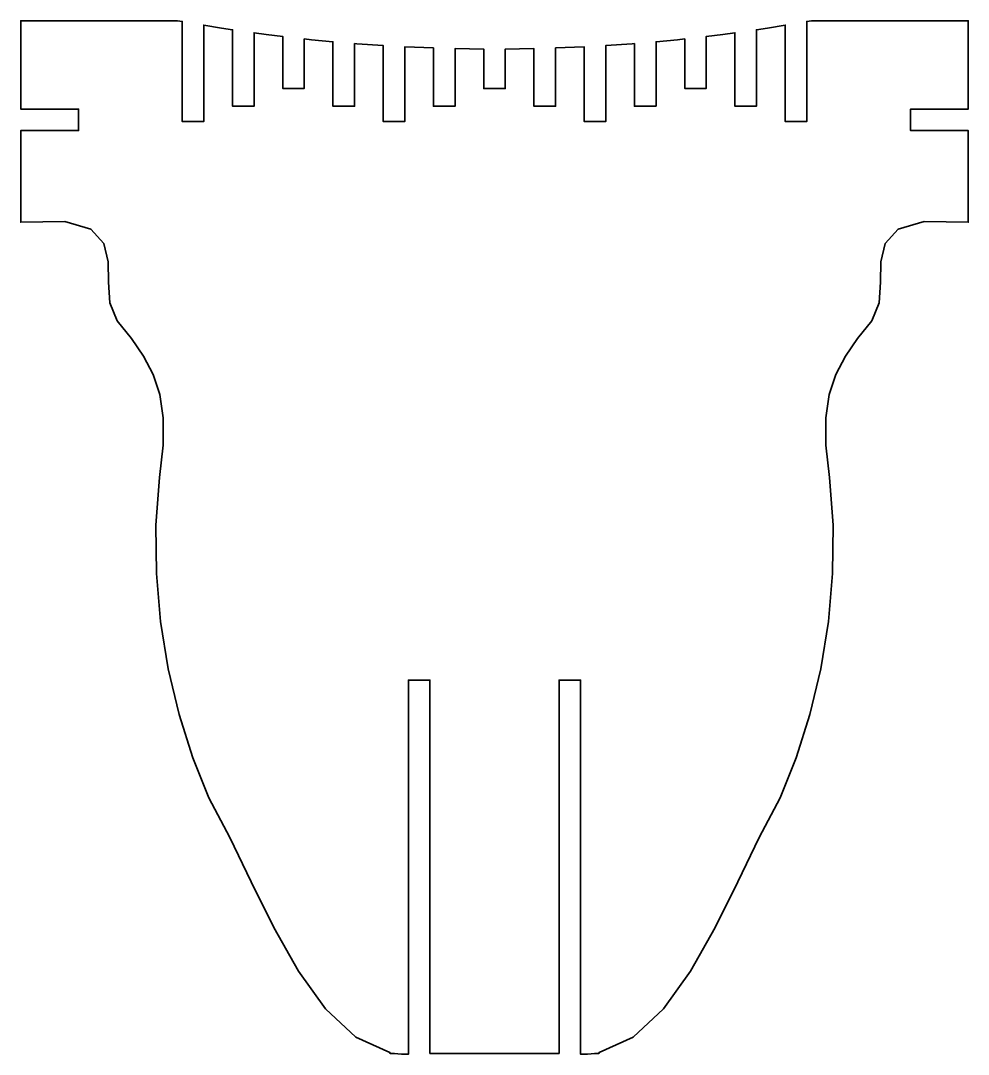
# Model space of a CAD drawing. Header units: centimetres. Extents: x -72 to 72, y -159 to 158.
# Drawn here: x -10.53 to 15.88, y 16.16 to 44.96 of the extents above; entities that cross this region are included whole.
import ezdxf

# ---------------------------------------------------------------- set-up
doc = ezdxf.new("R2010")
doc.units = ezdxf.units.CM
doc.header["$MEASUREMENT"] = 0
doc.layers.add('layer 1', color=7, linetype='Continuous')

msp = doc.modelspace()

# ---------------------------------------------------------------- linework, layer by layer
at = {"layer": 'layer 1', "color": 250, "lineweight": 35}
msp.add_open_spline([(7.17576, 42.57772), (7.17576, 42.57772), (7.17576, 44.37672), (7.17576, 44.37672), (7.17576, 44.37672), (7.17576, 44.37672), (7.77772, 44.43065), (7.77772, 44.43065), (7.77772, 44.43065), (7.77772, 44.43065), (7.97576, 44.45354), (7.97576, 44.45354), (7.97576, 44.45354), (7.97576, 44.45354), (7.97576, 43.07478), (7.97576, 43.07478), (7.97576, 43.07478), (7.97576, 43.07478), (8.57576, 43.07478), (8.57576, 43.07478), (8.57576, 43.07478), (8.57576, 43.07478), (8.57576, 44.52292), (8.57576, 44.52292), (8.57576, 44.52292), (8.57576, 44.52292), (9.03614, 44.57614), (9.03614, 44.57614), (9.03614, 44.57614), (9.03614, 44.57614), (9.37576, 44.62452), (9.37576, 44.62452), (9.37576, 44.62452), (9.37576, 44.62452), (9.37576, 42.57772), (9.37576, 42.57772), (9.37576, 42.57772), (9.37576, 42.57772), (9.97576, 42.57772), (9.97576, 42.57772), (9.97576, 42.57772), (9.97576, 42.57772), (9.97576, 44.70999), (9.97576, 44.70999), (9.97576, 44.70999), (9.97576, 44.70999), (10.28086, 44.75345), (10.28086, 44.75345), (10.28086, 44.75345), (10.28086, 44.75345), (10.77576, 44.83777), (10.77576, 44.83777), (10.77576, 44.83777), (10.77576, 44.83777), (10.77576, 42.15233), (10.77576, 42.15233), (10.77576, 42.15233), (10.77576, 42.15233), (11.37576, 42.15233), (11.37576, 42.15233), (11.37576, 42.15233), (11.37576, 42.15233), (11.37576, 44.93998), (11.37576, 44.93998), (11.37576, 44.93998), (11.37576, 44.93998), (11.50842, 44.96258), (11.50842, 44.96258), (11.50842, 44.96258), (11.50842, 44.96258), (15.87794, 44.96258), (15.87794, 44.96258), (15.87794, 44.96258), (15.87794, 44.96258), (15.87794, 42.49952), (15.87794, 42.49952), (15.87794, 42.49952), (15.87794, 42.49952), (14.27134, 42.49952), (14.27134, 42.49952), (14.27134, 42.49952), (14.27134, 42.49952), (14.27134, 41.89952), (14.27134, 41.89952), (14.27134, 41.89952), (14.27134, 41.89952), (15.87794, 41.89952), (15.87794, 41.89952), (15.87794, 41.89952), (15.87794, 41.89952), (15.87794, 39.34463), (15.87794, 39.34463), (15.87794, 39.34463), (15.87794, 39.34463), (14.64825, 39.36611), (14.64825, 39.36611), (14.64825, 39.36611), (14.64825, 39.36611), (13.92085, 39.14955), (13.92085, 39.14955), (13.92085, 39.14955), (13.92085, 39.14955), (13.56361, 38.755), (13.56361, 38.755), (13.56361, 38.755), (13.56361, 38.755), (13.44441, 38.24251), (13.44441, 38.24251), (13.44441, 38.24251), (13.44441, 38.24251), (13.43112, 37.67217), (13.43112, 37.67217), (13.43112, 37.67217), (13.43112, 37.67217), (13.39163, 37.10401), (13.39163, 37.10401), (13.39163, 37.10401), (13.39163, 37.10401), (13.19381, 36.59808), (13.19381, 36.59808), (13.19381, 36.59808), (13.19381, 36.59808), (12.79398, 36.10381), (12.79398, 36.10381), (12.79398, 36.10381), (12.79398, 36.10381), (12.4564, 35.61717), (12.4564, 35.61717), (12.4564, 35.61717), (12.4564, 35.61717), (12.18979, 35.1076), (12.18979, 35.1076), (12.18979, 35.1076), (12.18979, 35.1076), (12.00289, 34.54453), (12.00289, 34.54453), (12.00289, 34.54453), (12.00289, 34.54453), (11.90443, 33.89738), (11.90443, 33.89738), (11.90443, 33.89738), (11.90443, 33.89738), (11.90316, 33.13559), (11.90316, 33.13559), (11.90316, 33.13559), (11.90316, 33.13559), (12.0078, 32.22856), (12.0078, 32.22856), (12.0078, 32.22856), (12.0078, 32.22856), (12.10863, 30.90206), (12.10863, 30.90206), (12.10863, 30.90206), (12.10863, 30.90206), (12.09588, 29.55808), (12.09588, 29.55808), (12.09588, 29.55808), (12.09588, 29.55808), (11.97832, 28.21738), (11.97832, 28.21738), (11.97832, 28.21738), (11.97832, 28.21738), (11.76467, 26.9007), (11.76467, 26.9007), (11.76467, 26.9007), (11.76467, 26.9007), (11.46366, 25.62879), (11.46366, 25.62879), (11.46366, 25.62879), (11.46366, 25.62879), (11.08403, 24.4224), (11.08403, 24.4224), (11.08403, 24.4224), (11.08403, 24.4224), (10.63452, 23.30226), (10.63452, 23.30226), (10.63452, 23.30226), (10.63452, 23.30226), (10.05329, 22.19991), (10.05329, 22.19991), (10.05329, 22.19991), (10.05329, 22.19991), (9.45486, 20.96263), (9.45486, 20.96263), (9.45486, 20.96263), (9.45486, 20.96263), (8.82164, 19.68921), (8.82164, 19.68921), (8.82164, 19.68921), (8.82164, 19.68921), (8.13607, 18.4784), (8.13607, 18.4784), (8.13607, 18.4784), (8.13607, 18.4784), (7.38056, 17.429), (7.38056, 17.429), (7.38056, 17.429), (7.38056, 17.429), (6.53754, 16.63976), (6.53754, 16.63976), (6.53754, 16.63976), (6.53754, 16.63976), (5.58943, 16.20947), (5.58943, 16.20947), (5.58943, 16.20947), (5.58943, 16.20947), (5.58464, 16.18619), (5.58464, 16.18619), (5.58464, 16.18619), (5.58464, 16.18619), (5.46487, 16.18619), (5.46487, 16.18619), (5.46487, 16.18619), (5.46487, 16.18619), (5.36858, 16.17313), (5.36858, 16.17313), (5.36858, 16.17313), (5.36858, 16.17313), (5.27116, 16.16429), (5.27116, 16.16429), (5.27116, 16.16429), (5.27116, 16.16429), (5.17262, 16.15975), (5.17262, 16.15975), (5.17262, 16.15975), (5.17262, 16.15975), (5.07576, 16.1596), (5.07576, 16.1596), (5.07576, 16.1596), (5.07576, 16.1596), (5.07576, 26.5886), (5.07576, 26.5886), (5.07576, 26.5886), (5.07576, 26.5886), (4.47576, 26.5886), (4.47576, 26.5886), (4.47576, 26.5886), (4.47576, 26.5886), (4.47576, 16.18619), (4.47576, 16.18619), (4.47576, 16.18619), (4.47576, 16.18619), (0.87576, 16.18619), (0.87576, 16.18619), (0.87576, 16.18619), (0.87576, 16.18619), (0.87576, 26.5886), (0.87576, 26.5886), (0.87576, 26.5886), (0.87576, 26.5886), (0.27576, 26.5886), (0.27576, 26.5886), (0.27576, 26.5886), (0.27576, 26.5886), (0.27576, 16.15959), (0.27576, 16.15959), (0.27576, 16.15959), (0.27576, 16.15959), (0.17891, 16.15975), (0.17891, 16.15975), (0.17891, 16.15975), (0.17891, 16.15975), (0.08037, 16.16429), (0.08037, 16.16429), (0.08037, 16.16429), (0.08037, 16.16429), (-0.01705, 16.17313), (-0.01705, 16.17313), (-0.01705, 16.17313), (-0.01705, 16.17313), (-0.11335, 16.18619), (-0.11335, 16.18619), (-0.11335, 16.18619), (-0.11335, 16.18619), (-0.23311, 16.18619), (-0.23311, 16.18619), (-0.23311, 16.18619), (-0.23311, 16.18619), (-0.2379, 16.20946), (-0.2379, 16.20946), (-0.2379, 16.20946), (-0.2379, 16.20946), (-1.18601, 16.63976), (-1.18601, 16.63976), (-1.18601, 16.63976), (-1.18601, 16.63976), (-2.02904, 17.42899), (-2.02904, 17.42899), (-2.02904, 17.42899), (-2.02904, 17.42899), (-2.78455, 18.4784), (-2.78455, 18.4784), (-2.78455, 18.4784), (-2.78455, 18.4784), (-3.47012, 19.6892), (-3.47012, 19.6892), (-3.47012, 19.6892), (-3.47012, 19.6892), (-4.10334, 20.96263), (-4.10334, 20.96263), (-4.10334, 20.96263), (-4.10334, 20.96263), (-4.70177, 22.19991), (-4.70177, 22.19991), (-4.70177, 22.19991), (-4.70177, 22.19991), (-5.283, 23.30226), (-5.283, 23.30226), (-5.283, 23.30226), (-5.283, 23.30226), (-5.73251, 24.42239), (-5.73251, 24.42239), (-5.73251, 24.42239), (-5.73251, 24.42239), (-6.11214, 25.62879), (-6.11214, 25.62879), (-6.11214, 25.62879), (-6.11214, 25.62879), (-6.41314, 26.9007), (-6.41314, 26.9007), (-6.41314, 26.9007), (-6.41314, 26.9007), (-6.6268, 28.21738), (-6.6268, 28.21738), (-6.6268, 28.21738), (-6.6268, 28.21738), (-6.74436, 29.55807), (-6.74436, 29.55807), (-6.74436, 29.55807), (-6.74436, 29.55807), (-6.7571, 30.90206), (-6.7571, 30.90206), (-6.7571, 30.90206), (-6.7571, 30.90206), (-6.65628, 32.22856), (-6.65628, 32.22856), (-6.65628, 32.22856), (-6.65628, 32.22856), (-6.55164, 33.13559), (-6.55164, 33.13559), (-6.55164, 33.13559), (-6.55164, 33.13559), (-6.55291, 33.89739), (-6.55291, 33.89739), (-6.55291, 33.89739), (-6.55291, 33.89739), (-6.65137, 34.54453), (-6.65137, 34.54453), (-6.65137, 34.54453), (-6.65137, 34.54453), (-6.83827, 35.1076), (-6.83827, 35.1076), (-6.83827, 35.1076), (-6.83827, 35.1076), (-7.10488, 35.61716), (-7.10488, 35.61716), (-7.10488, 35.61716), (-7.10488, 35.61716), (-7.44246, 36.1038), (-7.44246, 36.1038), (-7.44246, 36.1038), (-7.44246, 36.1038), (-7.84229, 36.59807), (-7.84229, 36.59807), (-7.84229, 36.59807), (-7.84229, 36.59807), (-8.04011, 37.10401), (-8.04011, 37.10401), (-8.04011, 37.10401), (-8.04011, 37.10401), (-8.0796, 37.67217), (-8.0796, 37.67217), (-8.0796, 37.67217), (-8.0796, 37.67217), (-8.09289, 38.24251), (-8.09289, 38.24251), (-8.09289, 38.24251), (-8.09289, 38.24251), (-8.21209, 38.75499), (-8.21209, 38.75499), (-8.21209, 38.75499), (-8.21209, 38.75499), (-8.56933, 39.14954), (-8.56933, 39.14954), (-8.56933, 39.14954), (-8.56933, 39.14954), (-9.29673, 39.3661), (-9.29673, 39.3661), (-9.29673, 39.3661), (-9.29673, 39.3661), (-10.52642, 39.34463), (-10.52642, 39.34463), (-10.52642, 39.34463), (-10.52642, 39.34463), (-10.52642, 41.89952), (-10.52642, 41.89952), (-10.52642, 41.89952), (-10.52642, 41.89952), (-8.91296, 41.89952), (-8.91296, 41.89952), (-8.91296, 41.89952), (-8.91296, 41.89952), (-8.91296, 42.49952), (-8.91296, 42.49952), (-8.91296, 42.49952), (-8.91296, 42.49952), (-10.52642, 42.49952), (-10.52642, 42.49952), (-10.52642, 42.49952), (-10.52642, 42.49952), (-10.52642, 44.96258), (-10.52642, 44.96258), (-10.52642, 44.96258), (-10.52642, 44.96258), (-6.15691, 44.96258), (-6.15691, 44.96258), (-6.15691, 44.96258), (-6.15691, 44.96258), (-6.02424, 44.93997), (-6.02424, 44.93997), (-6.02424, 44.93997), (-6.02424, 44.93997), (-6.02424, 42.15233), (-6.02424, 42.15233), (-6.02424, 42.15233), (-6.02424, 42.15233), (-5.42424, 42.15233), (-5.42424, 42.15233), (-5.42424, 42.15233), (-5.42424, 42.15233), (-5.42424, 44.83776), (-5.42424, 44.83776), (-5.42424, 44.83776), (-5.42424, 44.83776), (-4.92934, 44.75345), (-4.92934, 44.75345), (-4.92934, 44.75345), (-4.92934, 44.75345), (-4.62424, 44.70999), (-4.62424, 44.70999), (-4.62424, 44.70999), (-4.62424, 44.70999), (-4.62424, 42.57772), (-4.62424, 42.57772), (-4.62424, 42.57772), (-4.62424, 42.57772), (-4.02424, 42.57772), (-4.02424, 42.57772), (-4.02424, 42.57772), (-4.02424, 42.57772), (-4.02424, 44.62452), (-4.02424, 44.62452), (-4.02424, 44.62452), (-4.02424, 44.62452), (-3.68462, 44.57614), (-3.68462, 44.57614), (-3.68462, 44.57614), (-3.68462, 44.57614), (-3.22424, 44.52292), (-3.22424, 44.52292), (-3.22424, 44.52292), (-3.22424, 44.52292), (-3.22424, 43.07478), (-3.22424, 43.07478), (-3.22424, 43.07478), (-3.22424, 43.07478), (-2.62424, 43.07478), (-2.62424, 43.07478), (-2.62424, 43.07478), (-2.62424, 43.07478), (-2.62424, 44.45354), (-2.62424, 44.45354), (-2.62424, 44.45354), (-2.62424, 44.45354), (-2.4262, 44.43065), (-2.4262, 44.43065), (-2.4262, 44.43065), (-2.4262, 44.43065), (-1.82424, 44.37672), (-1.82424, 44.37672), (-1.82424, 44.37672), (-1.82424, 44.37672), (-1.82424, 42.57772), (-1.82424, 42.57772), (-1.82424, 42.57772), (-1.82424, 42.57772), (-1.22424, 42.57772), (-1.22424, 42.57772), (-1.22424, 42.57772), (-1.22424, 42.57772), (-1.22424, 44.32296), (-1.22424, 44.32296), (-1.22424, 44.32296), (-1.22424, 44.32296), (-1.15751, 44.31698), (-1.15751, 44.31698), (-1.15751, 44.31698), (-1.15751, 44.31698), (-0.42424, 44.26994), (-0.42424, 44.26994), (-0.42424, 44.26994), (-0.42424, 44.26994), (-0.42424, 42.15233), (-0.42424, 42.15233), (-0.42424, 42.15233), (-0.42424, 42.15233), (0.17576, 42.15233), (0.17576, 42.15233), (0.17576, 42.15233), (0.17576, 42.15233), (0.17576, 44.23288), (0.17576, 44.23288), (0.17576, 44.23288), (0.17576, 44.23288), (0.97576, 44.2016), (0.97576, 44.2016), (0.97576, 44.2016), (0.97576, 44.2016), (0.97576, 42.57772), (0.97576, 42.57772), (0.97576, 42.57772), (0.97576, 42.57772), (1.57576, 42.57772), (1.57576, 42.57772), (1.57576, 42.57772), (1.57576, 42.57772), (1.57576, 44.1826), (1.57576, 44.1826), (1.57576, 44.1826), (1.57576, 44.1826), (2.37576, 44.17122), (2.37576, 44.17122), (2.37576, 44.17122), (2.37576, 44.17122), (2.37576, 43.07121), (2.37576, 43.07121), (2.37576, 43.07121), (2.37576, 43.07121), (2.97576, 43.07121), (2.97576, 43.07121), (2.97576, 43.07121), (2.97576, 43.07121), (2.97576, 44.17122), (2.97576, 44.17122), (2.97576, 44.17122), (2.97576, 44.17122), (3.77576, 44.1826), (3.77576, 44.1826), (3.77576, 44.1826), (3.77576, 44.1826), (3.77576, 42.57772), (3.77576, 42.57772), (3.77576, 42.57772), (3.77576, 42.57772), (4.37576, 42.57772), (4.37576, 42.57772), (4.37576, 42.57772), (4.37576, 42.57772), (4.37576, 44.20161), (4.37576, 44.20161), (4.37576, 44.20161), (4.37576, 44.20161), (5.17576, 44.23289), (5.17576, 44.23289), (5.17576, 44.23289), (5.17576, 44.23289), (5.17576, 42.15233), (5.17576, 42.15233), (5.17576, 42.15233), (5.17576, 42.15233), (5.77576, 42.15233), (5.77576, 42.15233), (5.77576, 42.15233), (5.77576, 42.15233), (5.77576, 44.26994), (5.77576, 44.26994), (5.77576, 44.26994), (5.77576, 44.26994), (6.50903, 44.31698), (6.50903, 44.31698), (6.50903, 44.31698), (6.50903, 44.31698), (6.57576, 44.32296), (6.57576, 44.32296), (6.57576, 44.32296), (6.57576, 44.32296), (6.57576, 42.57772), (6.57576, 42.57772), (6.57576, 42.57772), (6.57576, 42.57772), (7.17576, 42.57772), (7.17576, 42.57772)], degree=3, knots=[0, 0, 0, 0, 0.00671141, 0.00671141, 0.00671141, 0.00671141, 0.01342282, 0.01342282, 0.01342282, 0.01342282, 0.02013423, 0.02013423, 0.02013423, 0.02013423, 0.02684564, 0.02684564, 0.02684564, 0.02684564, 0.03355705, 0.03355705, 0.03355705, 0.03355705, 0.04026846, 0.04026846, 0.04026846, 0.04026846, 0.04697987, 0.04697987, 0.04697987, 0.04697987, 0.05369128, 0.05369128, 0.05369128, 0.05369128, 0.06040268, 0.06040268, 0.06040268, 0.06040268, 0.06711409, 0.06711409, 0.06711409, 0.06711409, 0.0738255, 0.0738255, 0.0738255, 0.0738255, 0.08053691, 0.08053691, 0.08053691, 0.08053691, 0.08724832, 0.08724832, 0.08724832, 0.08724832, 0.09395973, 0.09395973, 0.09395973, 0.09395973, 0.10067114, 0.10067114, 0.10067114, 0.10067114, 0.10738255, 0.10738255, 0.10738255, 0.10738255, 0.11409396, 0.11409396, 0.11409396, 0.11409396, 0.12080537, 0.12080537, 0.12080537, 0.12080537, 0.12751678, 0.12751678, 0.12751678, 0.12751678, 0.13422819, 0.13422819, 0.13422819, 0.13422819, 0.1409396, 0.1409396, 0.1409396, 0.1409396, 0.14765101, 0.14765101, 0.14765101, 0.14765101, 0.15436242, 0.15436242, 0.15436242, 0.15436242, 0.16107383, 0.16107383, 0.16107383, 0.16107383, 0.16778523, 0.16778523, 0.16778523, 0.16778523, 0.17449664, 0.17449664, 0.17449664, 0.17449664, 0.18120805, 0.18120805, 0.18120805, 0.18120805, 0.18791946, 0.18791946, 0.18791946, 0.18791946, 0.19463087, 0.19463087, 0.19463087, 0.19463087, 0.20134228, 0.20134228, 0.20134228, 0.20134228, 0.20805369, 0.20805369, 0.20805369, 0.20805369, 0.2147651, 0.2147651, 0.2147651, 0.2147651, 0.22147651, 0.22147651, 0.22147651, 0.22147651, 0.22818792, 0.22818792, 0.22818792, 0.22818792, 0.23489933, 0.23489933, 0.23489933, 0.23489933, 0.24161074, 0.24161074, 0.24161074, 0.24161074, 0.24832215, 0.24832215, 0.24832215, 0.24832215, 0.25503356, 0.25503356, 0.25503356, 0.25503356, 0.26174497, 0.26174497, 0.26174497, 0.26174497, 0.26845638, 0.26845638, 0.26845638, 0.26845638, 0.27516779, 0.27516779, 0.27516779, 0.27516779, 0.28187919, 0.28187919, 0.28187919, 0.28187919, 0.2885906, 0.2885906, 0.2885906, 0.2885906, 0.29530201, 0.29530201, 0.29530201, 0.29530201, 0.30201342, 0.30201342, 0.30201342, 0.30201342, 0.30872483, 0.30872483, 0.30872483, 0.30872483, 0.31543624, 0.31543624, 0.31543624, 0.31543624, 0.32214765, 0.32214765, 0.32214765, 0.32214765, 0.32885906, 0.32885906, 0.32885906, 0.32885906, 0.33557047, 0.33557047, 0.33557047, 0.33557047, 0.34228188, 0.34228188, 0.34228188, 0.34228188, 0.34899329, 0.34899329, 0.34899329, 0.34899329, 0.3557047, 0.3557047, 0.3557047, 0.3557047, 0.36241611, 0.36241611, 0.36241611, 0.36241611, 0.36912752, 0.36912752, 0.36912752, 0.36912752, 0.37583893, 0.37583893, 0.37583893, 0.37583893, 0.38255034, 0.38255034, 0.38255034, 0.38255034, 0.38926174, 0.38926174, 0.38926174, 0.38926174, 0.39597315, 0.39597315, 0.39597315, 0.39597315, 0.40268456, 0.40268456, 0.40268456, 0.40268456, 0.40939597, 0.40939597, 0.40939597, 0.40939597, 0.41610738, 0.41610738, 0.41610738, 0.41610738, 0.42281879, 0.42281879, 0.42281879, 0.42281879, 0.4295302, 0.4295302, 0.4295302, 0.4295302, 0.43624161, 0.43624161, 0.43624161, 0.43624161, 0.44295302, 0.44295302, 0.44295302, 0.44295302, 0.44966443, 0.44966443, 0.44966443, 0.44966443, 0.45637584, 0.45637584, 0.45637584, 0.45637584, 0.46308725, 0.46308725, 0.46308725, 0.46308725, 0.46979866, 0.46979866, 0.46979866, 0.46979866, 0.47651007, 0.47651007, 0.47651007, 0.47651007, 0.48322148, 0.48322148, 0.48322148, 0.48322148, 0.48993289, 0.48993289, 0.48993289, 0.48993289, 0.4966443, 0.4966443, 0.4966443, 0.4966443, 0.5033557, 0.5033557, 0.5033557, 0.5033557, 0.51006711, 0.51006711, 0.51006711, 0.51006711, 0.51677852, 0.51677852, 0.51677852, 0.51677852, 0.52348993, 0.52348993, 0.52348993, 0.52348993, 0.53020134, 0.53020134, 0.53020134, 0.53020134, 0.53691275, 0.53691275, 0.53691275, 0.53691275, 0.54362416, 0.54362416, 0.54362416, 0.54362416, 0.55033557, 0.55033557, 0.55033557, 0.55033557, 0.55704698, 0.55704698, 0.55704698, 0.55704698, 0.56375839, 0.56375839, 0.56375839, 0.56375839, 0.5704698, 0.5704698, 0.5704698, 0.5704698, 0.57718121, 0.57718121, 0.57718121, 0.57718121, 0.58389262, 0.58389262, 0.58389262, 0.58389262, 0.59060403, 0.59060403, 0.59060403, 0.59060403, 0.59731544, 0.59731544, 0.59731544, 0.59731544, 0.60402685, 0.60402685, 0.60402685, 0.60402685, 0.61073826, 0.61073826, 0.61073826, 0.61073826, 0.61744966, 0.61744966, 0.61744966, 0.61744966, 0.62416107, 0.62416107, 0.62416107, 0.62416107, 0.63087248, 0.63087248, 0.63087248, 0.63087248, 0.63758389, 0.63758389, 0.63758389, 0.63758389, 0.6442953, 0.6442953, 0.6442953, 0.6442953, 0.65100671, 0.65100671, 0.65100671, 0.65100671, 0.65771812, 0.65771812, 0.65771812, 0.65771812, 0.66442953, 0.66442953, 0.66442953, 0.66442953, 0.67114094, 0.67114094, 0.67114094, 0.67114094, 0.67785235, 0.67785235, 0.67785235, 0.67785235, 0.68456376, 0.68456376, 0.68456376, 0.68456376, 0.69127517, 0.69127517, 0.69127517, 0.69127517, 0.69798658, 0.69798658, 0.69798658, 0.69798658, 0.70469799, 0.70469799, 0.70469799, 0.70469799, 0.7114094, 0.7114094, 0.7114094, 0.7114094, 0.71812081, 0.71812081, 0.71812081, 0.71812081, 0.72483221, 0.72483221, 0.72483221, 0.72483221, 0.73154362, 0.73154362, 0.73154362, 0.73154362, 0.73825503, 0.73825503, 0.73825503, 0.73825503, 0.74496644, 0.74496644, 0.74496644, 0.74496644, 0.75167785, 0.75167785, 0.75167785, 0.75167785, 0.75838926, 0.75838926, 0.75838926, 0.75838926, 0.76510067, 0.76510067, 0.76510067, 0.76510067, 0.77181208, 0.77181208, 0.77181208, 0.77181208, 0.77852349, 0.77852349, 0.77852349, 0.77852349, 0.7852349, 0.7852349, 0.7852349, 0.7852349, 0.79194631, 0.79194631, 0.79194631, 0.79194631, 0.79865772, 0.79865772, 0.79865772, 0.79865772, 0.80536913, 0.80536913, 0.80536913, 0.80536913, 0.81208054, 0.81208054, 0.81208054, 0.81208054, 0.81879195, 0.81879195, 0.81879195, 0.81879195, 0.82550336, 0.82550336, 0.82550336, 0.82550336, 0.83221477, 0.83221477, 0.83221477, 0.83221477, 0.83892617, 0.83892617, 0.83892617, 0.83892617, 0.84563758, 0.84563758, 0.84563758, 0.84563758, 0.85234899, 0.85234899, 0.85234899, 0.85234899, 0.8590604, 0.8590604, 0.8590604, 0.8590604, 0.86577181, 0.86577181, 0.86577181, 0.86577181, 0.87248322, 0.87248322, 0.87248322, 0.87248322, 0.87919463, 0.87919463, 0.87919463, 0.87919463, 0.88590604, 0.88590604, 0.88590604, 0.88590604, 0.89261745, 0.89261745, 0.89261745, 0.89261745, 0.89932886, 0.89932886, 0.89932886, 0.89932886, 0.90604027, 0.90604027, 0.90604027, 0.90604027, 0.91275168, 0.91275168, 0.91275168, 0.91275168, 0.91946309, 0.91946309, 0.91946309, 0.91946309, 0.9261745, 0.9261745, 0.9261745, 0.9261745, 0.93288591, 0.93288591, 0.93288591, 0.93288591, 0.93959732, 0.93959732, 0.93959732, 0.93959732, 0.94630872, 0.94630872, 0.94630872, 0.94630872, 0.95302013, 0.95302013, 0.95302013, 0.95302013, 0.95973154, 0.95973154, 0.95973154, 0.95973154, 0.96644295, 0.96644295, 0.96644295, 0.96644295, 0.97315436, 0.97315436, 0.97315436, 0.97315436, 0.97986577, 0.97986577, 0.97986577, 0.97986577, 0.98657718, 0.98657718, 0.98657718, 0.98657718, 1, 1, 1, 1], dxfattribs=at)

doc.saveas('drawing.dxf')
